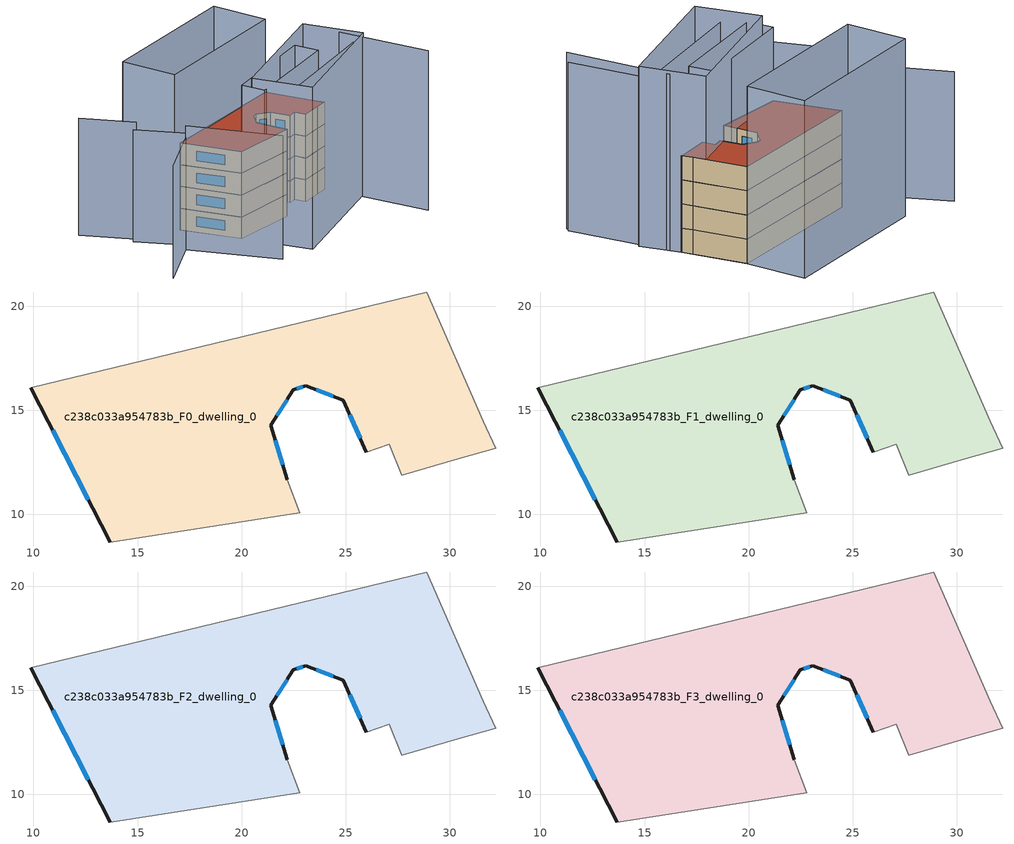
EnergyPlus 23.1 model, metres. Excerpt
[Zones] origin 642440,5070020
c238c033a954783b_F0_dwelling_0
 floor ground (EU_floor_Construction): 30.39,12.67 32.19,13.17 31.59,14.47 28.89,20.68 9.88,16.08 13.68,8.67 22.79,10.07 22.19,11.67 21.39,14.28 22.49,15.98 23.09,16.18 24.89,15.48 25.99,12.97 27.09,13.37 27.69,11.87 z0
 wall outside (EU_wall_Construction): 25.99,12.97 24.89,15.48 23.09,16.18 22.49,15.98 21.39,14.28 22.19,11.67 / 13.68,8.67 9.88,16.08 z0:3
 wall adiabatic (EU_wall_Construction): 22.19,11.67 22.79,10.07 13.68,8.67 / 9.88,16.08 28.89,20.68 31.59,14.47 32.19,13.17 30.39,12.67 27.69,11.87 27.09,13.37 25.99,12.97 z0:3
 window (EU_Window_Construction): 25.69,13.66 25.19,14.79 / 24.39,15.67 23.58,15.99 / 22.92,16.12 22.65,16.03 / 22.18,15.51 21.69,14.74 / 21.61,13.56 21.97,12.39 / 12.63,10.71 10.92,14.04 z0.83:2.17
c238c033a954783b_F1_dwelling_0
 floor to c238c033a954783b_F0_dwelling_0 (EU_floor_Construction): 30.39,12.67 32.19,13.17 31.59,14.47 28.89,20.68 9.88,16.08 13.68,8.67 22.79,10.07 22.19,11.67 21.39,14.28 22.49,15.98 23.09,16.18 24.89,15.48 25.99,12.97 27.09,13.37 27.69,11.87 z3
 wall outside (EU_wall_Construction): 25.99,12.97 24.89,15.48 23.09,16.18 22.49,15.98 21.39,14.28 22.19,11.67 / 13.68,8.67 9.88,16.08 z3:6
 wall adiabatic (EU_wall_Construction): 22.19,11.67 22.79,10.07 13.68,8.67 / 9.88,16.08 28.89,20.68 31.59,14.47 32.19,13.17 30.39,12.67 27.69,11.87 27.09,13.37 25.99,12.97 z3:6
 window (EU_Window_Construction): 25.69,13.66 25.19,14.79 / 24.39,15.67 23.58,15.99 / 22.92,16.12 22.65,16.03 / 22.18,15.51 21.69,14.74 / 21.61,13.56 21.97,12.39 / 12.63,10.71 10.92,14.04 z3.83:5.17
c238c033a954783b_F2_dwelling_0
 floor to c238c033a954783b_F1_dwelling_0 (EU_floor_Construction): 30.39,12.67 32.19,13.17 31.59,14.47 28.89,20.68 9.88,16.08 13.68,8.67 22.79,10.07 22.19,11.67 21.39,14.28 22.49,15.98 23.09,16.18 24.89,15.48 25.99,12.97 27.09,13.37 27.69,11.87 z6
 wall outside (EU_wall_Construction): 25.99,12.97 24.89,15.48 23.09,16.18 22.49,15.98 21.39,14.28 22.19,11.67 / 13.68,8.67 9.88,16.08 z6:9
 wall adiabatic (EU_wall_Construction): 22.19,11.67 22.79,10.07 13.68,8.67 / 9.88,16.08 28.89,20.68 31.59,14.47 32.19,13.17 30.39,12.67 27.69,11.87 27.09,13.37 25.99,12.97 z6:9
 window (EU_Window_Construction): 25.69,13.66 25.19,14.79 / 24.39,15.67 23.58,15.99 / 22.92,16.12 22.65,16.03 / 22.18,15.51 21.69,14.74 / 21.61,13.56 21.97,12.39 / 12.63,10.71 10.92,14.04 z6.83:8.17
c238c033a954783b_F3_dwelling_0
 floor to c238c033a954783b_F2_dwelling_0 (EU_floor_Construction): 30.39,12.67 32.19,13.17 31.59,14.47 28.89,20.68 9.88,16.08 13.68,8.67 22.79,10.07 22.19,11.67 21.39,14.28 22.49,15.98 23.09,16.18 24.89,15.48 25.99,12.97 27.09,13.37 27.69,11.87 z9
 wall outside (EU_wall_Construction): 25.99,12.97 24.89,15.48 23.09,16.18 22.49,15.98 21.39,14.28 22.19,11.67 / 13.68,8.67 9.88,16.08 z9:12
 wall adiabatic (EU_wall_Construction): 22.19,11.67 22.79,10.07 13.68,8.67 / 9.88,16.08 28.89,20.68 31.59,14.47 32.19,13.17 30.39,12.67 27.69,11.87 27.09,13.37 25.99,12.97 z9:12
 window (EU_Window_Construction): 25.69,13.66 25.19,14.79 / 24.39,15.67 23.58,15.99 / 22.92,16.12 22.65,16.03 / 22.18,15.51 21.69,14.74 / 21.61,13.56 21.97,12.39 / 12.63,10.71 10.92,14.04 z9.83:11.17
 roof outside (EU_roof_Construction): 28.89,20.68 31.59,14.47 32.19,13.17 30.39,12.67 27.69,11.87 27.09,13.37 25.99,12.97 24.89,15.48 23.09,16.18 22.49,15.98 21.39,14.28 22.19,11.67 22.79,10.07 13.68,8.67 9.88,16.08 z12
shading: 16.84,3.15 33.69,9.57 / 33.69,9.57 37.39,-0.14 z0:20.9; 6.18,10.98 12.98,0.34 z0:17; 17.98,0.17 14.28,7.47 / 14.28,7.47 30.83,15.86 / 30.83,15.86 34.53,8.55 / 34.53,8.55 17.98,0.17 z0:22.3; 37.18,-0.67 32.88,11.97 z0:21.9; 13.68,8.67 27.3,13.48 / 27.3,13.48 28.4,10.37 / 28.4,10.37 14.77,5.57 / 14.77,5.57 13.68,8.67 z0:21.1; 3.07,17.38 7.27,11.81 / 7.27,11.81 -1.21,5.42 z0:15.4; -0.63,23.59 3.76,17.63 z0:16.1; 6.38,22.89 26.96,28.19 / 26.96,28.19 28.89,20.68 / 28.89,20.68 8.31,15.38 / 8.31,15.38 6.38,22.89 z0:22
[Building]
EU S2 Campaign: North Axis=0; Terrain=City; Solar Distribution=FullExterior
[Site:Location]
Lyon-Bron: Latitude=45.75; Longitude=5; Time Zone=1; Elevation=198
[SizingPeriod:WeatherFileDays]
AnnualSizingPeriod: Begin Month=1; Begin Day of Month=1; End Month=12; End Day of Month=31; Day of Week for Start Day=Monday; Use Weather File Daylight Saving Period=No; Use Weather File Rain and Snow Indicators=No
[MATERIAL]
EU_InternalMass_Material: Roughness=MediumRough; Thickness=0.1; Conductivity=1; Density=1800; Specific Heat=900; Thermal Absorptance=0.9; Solar Absorptance=0.7; Visible Absorptance=0.7
[MATERIAL:NOMASS] Roughness=MediumRough; Thermal Absorptance=0.9; Solar Absorptance=0.7; Visible Absorptance=0.7
Name | Thermal Resistance
EU_wall_NoMass | 0.87146
EU_roof_NoMass | 0.842276
EU_floor_NoMass | 0.496999
[WINDOWMATERIAL:SIMPLEGLAZINGSYSTEM]
EU_Window_SimpleGlazing: UFactor=2.2525; Solar Heat Gain Coefficient=0.76; Visible Transmittance=0.76
[CONSTRUCTION]
EU_wall_Construction: EU_wall_NoMass
EU_roof_Construction: EU_roof_NoMass
EU_floor_Construction: EU_floor_NoMass
EU_InternalMass_Construction: EU_InternalMass_Material
EU_Window_Construction: EU_Window_SimpleGlazing
[ZONE] Type=1; Multiplier=1; Ceiling Height=autocalculate; Floor Area=autocalculate; Part of Total Floor Area=Yes
Name | Volume
c238c033a954783b_F0_dwelling_0 | 422.282
c238c033a954783b_F1_dwelling_0; c238c033a954783b_F2_dwelling_0 | 422.283
c238c033a954783b_F3_dwelling_0 | 1266.85
[INTERNALMASS] Construction=EU_InternalMass_Construction; Surface Area=140.761
Name | Zone or ZoneList
c238c033a954783b_F0_dwelling_0_EU_InternalMass | c238c033a954783b_F0_dwelling_0
c238c033a954783b_F1_dwelling_0_EU_InternalMass | c238c033a954783b_F1_dwelling_0
c238c033a954783b_F2_dwelling_0_EU_InternalMass | c238c033a954783b_F2_dwelling_0
c238c033a954783b_F3_dwelling_0_EU_InternalMass | c238c033a954783b_F3_dwelling_0
[OTHEREQUIPMENT] Fuel Type=Electricity; Design Level Calculation Method=Watts/Area; Power per Zone Floor Area=1; Fraction Latent=0; Fraction Radiant=0; Fraction Lost=0; Carbon Dioxide Generation Rate=0; EndUse Subcategory=EU_Step8_InternalGains
Name | Zone or ZoneList or Space or SpaceList | Schedule
EU_Step8_InternalGain_c238c033a954783b_F0_dwelling_0_f000 | c238c033a954783b_F0_dwelling_0 | EU_Step8_GainSchedule_c238c033a954783b_F0_dwelling_0_f000
EU_Step8_InternalGain_c238c033a954783b_F1_dwelling_0_f000 | c238c033a954783b_F1_dwelling_0 | EU_Step8_GainSchedule_c238c033a954783b_F1_dwelling_0_f000
EU_Step8_InternalGain_c238c033a954783b_F2_dwelling_0_f000 | c238c033a954783b_F2_dwelling_0 | EU_Step8_GainSchedule_c238c033a954783b_F2_dwelling_0_f000
EU_Step8_InternalGain_c238c033a954783b_F3_dwelling_0_f000 | c238c033a954783b_F3_dwelling_0 | EU_Step8_GainSchedule_c238c033a954783b_F3_dwelling_0_f000
[ZONEVENTILATION:DESIGNFLOWRATE] Schedule=EU_AlwaysOn; Design Flow Rate Calculation Method=AirChanges/Hour; Air Changes per Hour=0.425; Ventilation Type=Natural; Fan Pressure Rise=0; Fan Total Efficiency=1; Constant Term Coefficient=1; Temperature Term Coefficient=0; Velocity Term Coefficient=0; Velocity Squared Term Coefficient=0; Minimum Indoor Temperature=-100; Maximum Indoor Temperature=100; Delta Temperature=-100; Minimum Outdoor Temperature=-100; Maximum Outdoor Temperature=100; Maximum Wind Speed=40
Name | Zone or ZoneList or Space or SpaceList
EU_ConstantAir_c238c033a954783b_F0_dwelling_0 | c238c033a954783b_F0_dwelling_0
EU_ConstantAir_c238c033a954783b_F1_dwelling_0 | c238c033a954783b_F1_dwelling_0
EU_ConstantAir_c238c033a954783b_F2_dwelling_0 | c238c033a954783b_F2_dwelling_0
EU_ConstantAir_c238c033a954783b_F3_dwelling_0 | c238c033a954783b_F3_dwelling_0
[HVACTEMPLATE:THERMOSTAT] Constant Heating Setpoint=20; Constant Cooling Setpoint=50
EU_HeatOnly_c238c033a954783b_F0_dwelling_0; EU_HeatOnly_c238c033a954783b_F1_dwelling_0; EU_HeatOnly_c238c033a954783b_F2_dwelling_0; EU_HeatOnly_c238c033a954783b_F3_dwelling_0
[HVACTEMPLATE:ZONE:IDEALLOADSAIRSYSTEM] System Availability Schedule=EU_AlwaysOn; Maximum Heating Supply Air Temperature=50; Minimum Cooling Supply Air Temperature=13; Maximum Heating Supply Air Humidity Ratio=0.0156; Minimum Cooling Supply Air Humidity Ratio=0.0077; Heating Limit=NoLimit; Cooling Limit=NoLimit; Heating Availability Schedule=EU_AlwaysOn; Cooling Availability Schedule=EU_CoolingOff; Dehumidification Control Type=ConstantSensibleHeatRatio; Cooling Sensible Heat Ratio=0.7; Dehumidification Setpoint=60; Humidification Control Type=None; Humidification Setpoint=30; Outdoor Air Method=None; Outdoor Air Flow Rate per Person=0.00944; Outdoor Air Flow Rate per Zone Floor Area=0; Outdoor Air Flow Rate per Zone=0; Demand Controlled Ventilation Type=None; Outdoor Air Economizer Type=NoEconomizer; Heat Recovery Type=None; Sensible Heat Recovery Effectiveness=0.7; Latent Heat Recovery Effectiveness=0.65
Name | Template Thermostat
c238c033a954783b_F0_dwelling_0 | EU_HeatOnly_c238c033a954783b_F0_dwelling_0
c238c033a954783b_F1_dwelling_0 | EU_HeatOnly_c238c033a954783b_F1_dwelling_0
c238c033a954783b_F2_dwelling_0 | EU_HeatOnly_c238c033a954783b_F2_dwelling_0
c238c033a954783b_F3_dwelling_0 | EU_HeatOnly_c238c033a954783b_F3_dwelling_0
[SIZING:ZONE] Zone Cooling Design Supply Air Temperature Input Method=SupplyAirTemperature; Zone Cooling Design Supply Air Temperature=13; Zone Heating Design Supply Air Temperature Input Method=SupplyAirTemperature; Zone Heating Design Supply Air Temperature=50; Zone Cooling Design Supply Air Humidity Ratio=0.008; Zone Heating Design Supply Air Humidity Ratio=0.008; Cooling Design Air Flow Method=DesignDay; Cooling Design Air Flow Rate=0; Cooling Minimum Air Flow per Zone Floor Area=0.000762; Cooling Minimum Air Flow=0; Cooling Minimum Air Flow Fraction=0.2; Heating Design Air Flow Method=DesignDay; Heating Design Air Flow Rate=0; Heating Maximum Air Flow per Zone Floor Area=0.002032; Heating Maximum Air Flow=0.141576; Heating Maximum Air Flow Fraction=0.3; Account for Dedicated Outdoor Air System=No; Dedicated Outdoor Air System Control Strategy=NeutralSupplyAir; Dedicated Outdoor Air Low Setpoint Temperature for Design=autosize; Dedicated Outdoor Air High Setpoint Temperature for Design=autosize; Zone Load Sizing Method=Sensible Load Only No Latent Load; Zone Latent Cooling Design Supply Air Humidity Ratio Input Method=HumidityRatioDifference; Zone Cooling Design Supply Air Humidity Ratio Difference=0.005; Zone Latent Heating Design Supply Air Humidity Ratio Input Method=HumidityRatioDifference; Zone Humidification Design Supply Air Humidity Ratio Difference=0.005
c238c033a954783b_F0_dwelling_0; c238c033a954783b_F1_dwelling_0; c238c033a954783b_F2_dwelling_0; c238c033a954783b_F3_dwelling_0
[SCHEDULE:CONSTANT]
Name | Hourly Value
EU_AlwaysOn | 1
EU_CoolingOff | 0
[SCHEDULE:FILE] Column Number=1; Rows to Skip at Top=0; Number of Hours of Data=8760; Column Separator=Comma; Interpolate to Timestep=No; Minutes per Item=60; Adjust Schedule for Daylight Savings=Yes
Name | File
EU_Step8_GainSchedule_c238c033a954783b_F0_dwelling_0_f000 | ../../schedules/c238c033a954783b/c238c033a954783b_F0_dwelling_0_f000_gain.csv
EU_Step8_GainSchedule_c238c033a954783b_F1_dwelling_0_f000 | ../../schedules/c238c033a954783b/c238c033a954783b_F1_dwelling_0_f000_gain.csv
EU_Step8_GainSchedule_c238c033a954783b_F2_dwelling_0_f000 | ../../schedules/c238c033a954783b/c238c033a954783b_F2_dwelling_0_f000_gain.csv
EU_Step8_GainSchedule_c238c033a954783b_F3_dwelling_0_f000 | ../../schedules/c238c033a954783b/c238c033a954783b_F3_dwelling_0_f000_gain.csv
